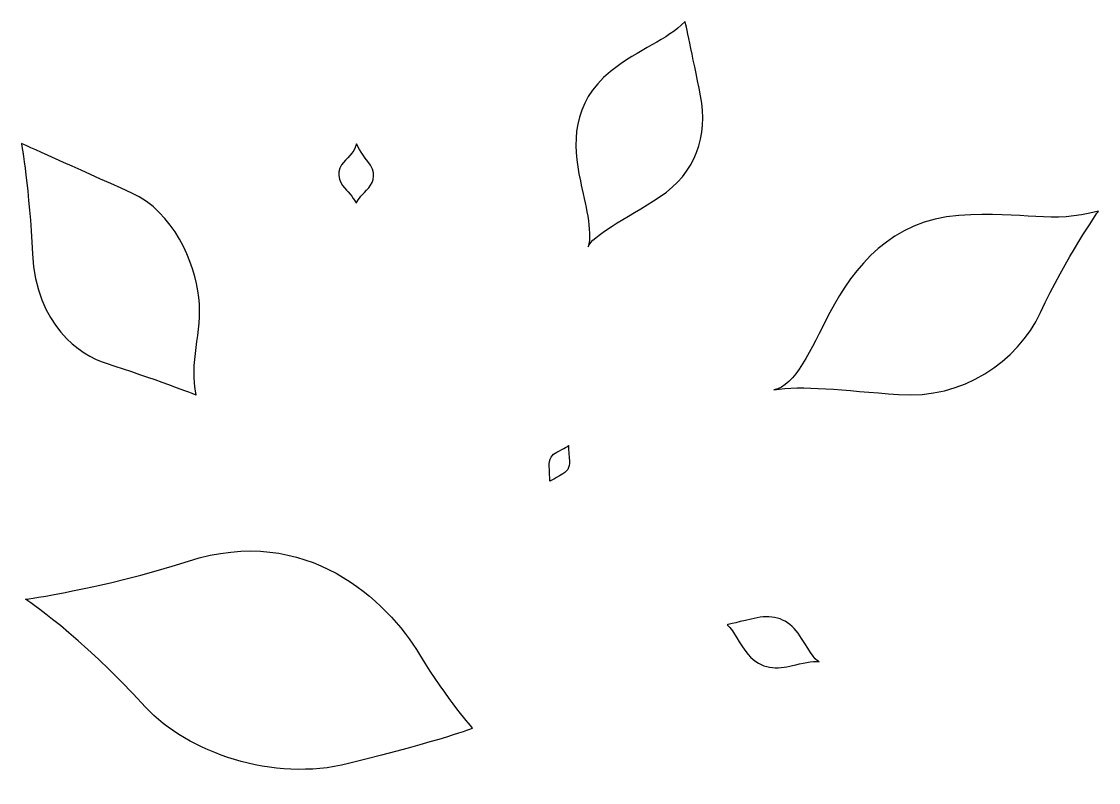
# Model space of a CAD drawing. Header units: centimetres. Extents: x -9.5 to 9.5, y -6.8 to 6.6.
import ezdxf

# ---------------------------------------------------------------- set-up
doc = ezdxf.new("R2010")
doc.units = ezdxf.units.CM
doc.header["$MEASUREMENT"] = 0
doc.layers.add('Camada 1', color=7, linetype='Continuous')

msp = doc.modelspace()

# ---------------------------------------------------------------- linework, layer by layer
at = {"layer": 'Camada 1'}
for points in [[(0.49931, 2.62219), (0.57239, 2.90334), (0.44743, 3.39107), (0.35895, 3.78678), (0.35895, 3.78678), (0.21266, 4.4407), (0.20877, 5.16674), (0.89002, 5.71623), (0.89002, 5.71623), (1.40395, 6.13067), (1.89075, 6.26908), (2.2083, 6.59949), (2.2083, 6.59949), (2.2083, 6.59949), (2.33474, 6.01905), (2.48204, 5.28941), (2.48204, 5.28941), (2.6237, 4.58811), (2.38412, 3.91114), (1.76793, 3.51107), (1.76793, 3.51107), (1.15156, 3.11098), (0.54828, 2.81087), (0.49931, 2.62219)], [(-6.41968, 0.00978), (-6.41968, 0.00978), (-7.20171, 0.31262), (-8.00898, 0.56726), (-8.00898, 0.56726), (-8.47774, 0.71516), (-9.24844, 1.23906), (-9.30972, 2.50064), (-9.30972, 2.50064), (-9.36356, 3.6097), (-9.50387, 4.44573), (-9.50387, 4.44573), (-9.50387, 4.44573), (-9.50387, 4.44573), (-8.55722, 4.02211), (-7.55939, 3.57213), (-7.55939, 3.57213), (-6.82517, 3.241), (-6.44264, 2.34867), (-6.37326, 1.73026), (-6.37326, 1.73026), (-6.3039, 1.11185), (-6.55525, 0.56191), (-6.41968, 0.00978)], [(-3.59681, 3.39369), (-3.59681, 3.39369), (-3.6805, 3.5431), (-3.77099, 3.62568), (-3.77099, 3.62568), (-3.86148, 3.70826), (-3.97345, 3.91), (-3.85457, 4.07074), (-3.85457, 4.07074), (-3.77027, 4.18493), (-3.63891, 4.26751), (-3.5911, 4.43946), (-3.5911, 4.43946), (-3.5911, 4.43946), (-3.5131, 4.2732), (-3.39332, 4.13178), (-3.39332, 4.13178), (-3.23224, 3.94184), (-3.28267, 3.77544), (-3.37694, 3.66566), (-3.37694, 3.66566), (-3.48526, 3.53945), (-3.559, 3.47947), (-3.59681, 3.39369)], [(3.77239, 0.09667), (4.15686, 0.16832), (4.41562, 0.79596), (4.7636, 1.46311), (4.7636, 1.46311), (5.18069, 2.26281), (5.86342, 3.10062), (7.03896, 3.17679), (7.03896, 3.17679), (8.21456, 3.25302), (8.66967, 3.02447), (9.50387, 3.25302), (9.50387, 3.25302), (9.50387, 3.25302), (8.92314, 2.42297), (8.48001, 1.46314), (8.48001, 1.46314), (8.07636, 0.58888), (7.09751, -0.06652), (5.97705, 0.01608), (5.97705, 0.01608), (4.99087, 0.08868), (4.26594, 0.18869), (3.77239, 0.09667)], [(-0.18035, -1.51234), (-0.18035, -1.51234), (-0.12418, -1.49017), (0.0491, -1.38227), (0.0491, -1.38227), (0.15313, -1.3175), (0.18107, -1.24918), (0.1647, -1.10382), (0.1647, -1.10382), (0.15136, -0.98433), (0.14864, -0.88358), (0.14864, -0.88358), (0.14864, -0.88358), (0.14864, -0.88358), (0.07773, -0.93771), (-0.05787, -1.00153), (-0.05787, -1.00153), (-0.13947, -1.03992), (-0.20075, -1.11893), (-0.19172, -1.2564), (-0.19172, -1.2564), (-0.18123, -1.41564), (-0.18035, -1.51234), (-0.18035, -1.51234)], [(-1.54261, -5.87435), (-1.54261, -5.87435), (-1.98179, -5.39469), (-2.47831, -4.57255), (-2.47831, -4.57255), (-3.05669, -3.61489), (-4.47165, -2.25385), (-6.5599, -2.92375), (-6.5599, -2.92375), (-8.09758, -3.41704), (-9.4346, -3.5964), (-9.4346, -3.5964), (-9.4346, -3.5964), (-9.4346, -3.5964), (-8.49895, -4.20661), (-7.31489, -5.49899), (-7.31489, -5.49899), (-6.57556, -6.30615), (-5.06313, -6.83043), (-3.73161, -6.49824), (-3.73161, -6.49824), (-2.04543, -6.07755), (-1.54261, -5.87435), (-1.54261, -5.87435)], [(4.57323, -4.70182), (4.45904, -4.67478), (4.26311, -4.72963), (4.10407, -4.76892), (4.10407, -4.76892), (3.84123, -4.8338), (3.54797, -4.84184), (3.31998, -4.57154), (3.31998, -4.57154), (3.14795, -4.36768), (3.08776, -4.17223), (2.95147, -4.04698), (2.95147, -4.04698), (2.95147, -4.04698), (3.18473, -3.99076), (3.4782, -3.92474), (3.4782, -3.92474), (3.76014, -3.86127), (4.03584, -3.95199), (4.20292, -4.19737), (4.20292, -4.19737), (4.37, -4.44275), (4.49661, -4.68372), (4.57323, -4.70182)]]:
    msp.add_open_spline(points, degree=3, knots=[0, 0, 0, 0, 0.14285714, 0.14285714, 0.14285714, 0.14285714, 0.28571429, 0.28571429, 0.28571429, 0.28571429, 0.42857143, 0.42857143, 0.42857143, 0.42857143, 0.57142857, 0.57142857, 0.57142857, 0.57142857, 0.71428571, 0.71428571, 0.71428571, 0.71428571, 1, 1, 1, 1], dxfattribs=at)

doc.saveas('drawing.dxf')
